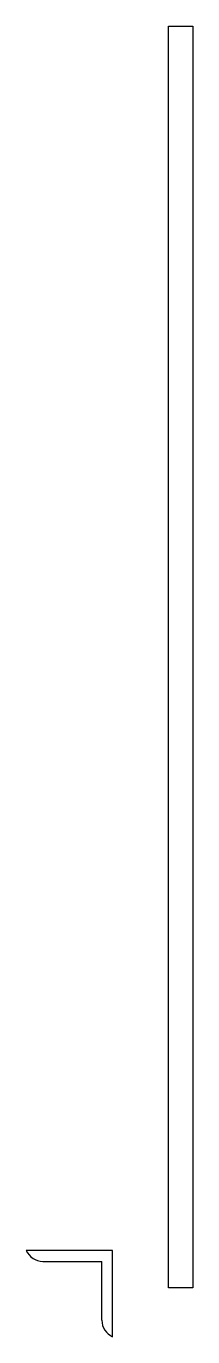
# Model space of a CAD drawing. Header units: metres. Extents: x 82596 to 82882, y 18238 to 20500.
import ezdxf

# ---------------------------------------------------------------- set-up
doc = ezdxf.new("R2010")
doc.units = ezdxf.units.M
doc.layers.add('PUB_TITLE', color=4, linetype='Continuous')
doc.layers.add('角钢', color=61, linetype='Continuous')

# ---------------------------------------------------------------- blocks, each defined once
blk = doc.blocks.new('A$C557F5C83')
at = {"layer": 'PUB_TITLE', "linetype": 'CONTINUOUS'}
blk.add_line((37.98, 173.36), (173.36, 173.36), dxfattribs=at)
for points in [[(198.36, 0), (198.36, 198.36), (0, 198.36)], [(173.36, 37.98), (173.36, 173.36)]]:
    blk.add_lwpolyline(points, dxfattribs=at)
for centre, start, end in [((39.4, 216.86), 205.16, 268.13), ((216.86, 39.4), 181.87, 244.84)]:
    blk.add_arc(centre, 43.53, start, end, dxfattribs=at)

msp = doc.modelspace()

# ---------------------------------------------------------------- linework, layer by layer
at = {"layer": '角钢'}
msp.add_lwpolyline([(82840.62, 20499.56), (82882.26, 20499.56), (82882.26, 18322.26), (82840.62, 18322.26)], close=True, dxfattribs=at)

# ---------------------------------------------------------------- block references
at = {"layer": '角钢', "xscale": 0.75, "yscale": 0.75, "zscale": 0.75}
msp.add_blockref('A$C557F5C83', (82595.61, 18237.7, 8661.8), dxfattribs=at)

doc.saveas('drawing.dxf')
